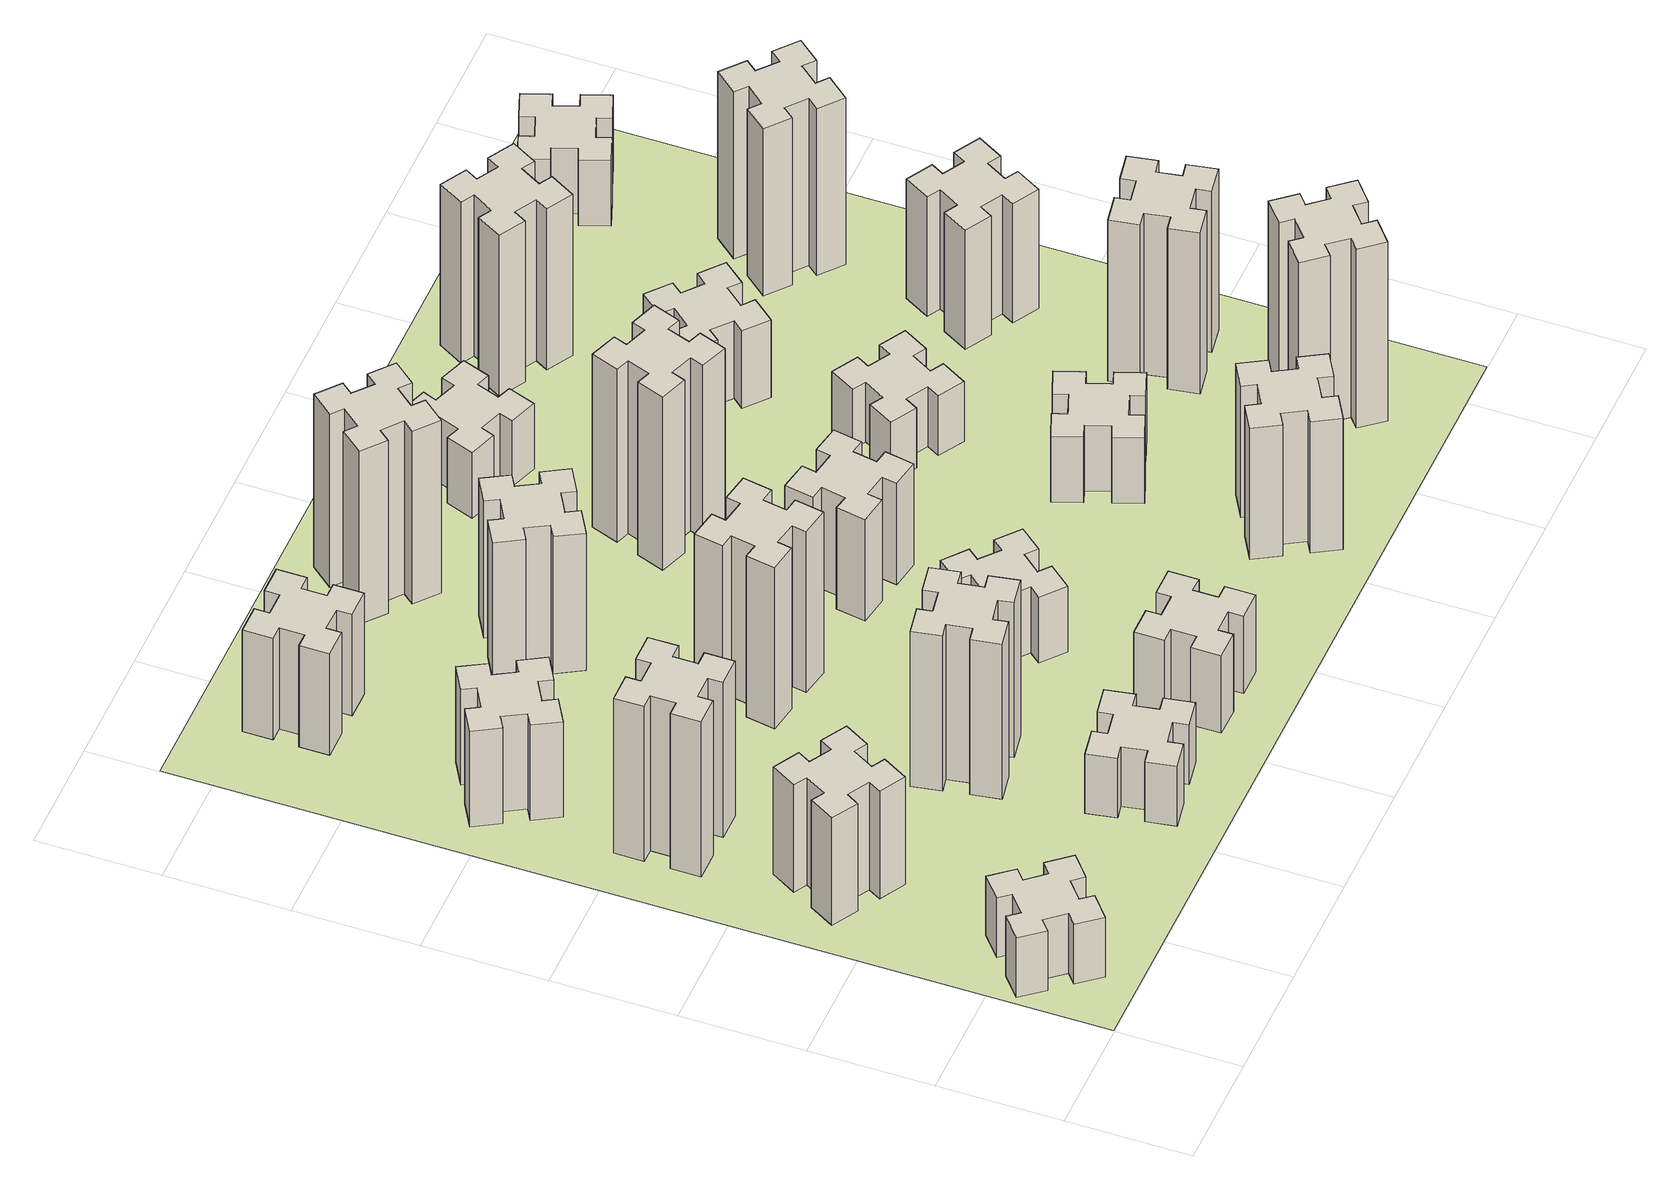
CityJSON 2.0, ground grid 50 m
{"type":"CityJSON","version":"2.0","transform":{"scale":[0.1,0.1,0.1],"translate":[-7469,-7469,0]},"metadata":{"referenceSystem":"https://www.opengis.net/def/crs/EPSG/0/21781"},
"CityObjects":{
"building1":{"type":"Building","attributes":{"class":"1000","function":"1000","usage":"1000","yearOfConstruction":2016,"roofType":"1000","measuredHeight":30,"storeysAboveGround":30,"storeysBelowGround":0},"geometry":[{"type":"Solid","lod":"1","boundaries":[[[[0,1,2,3,4,5,6,7,8,9,10,11,12,13,14,15,16,17,18,19]],[[17,16,20,21]],[[16,15,22,20]],[[15,14,23,22]],[[14,13,24,23]],[[13,12,25,24]],[[12,11,26,25]],[[11,10,27,26]],[[10,9,28,27]],[[9,8,29,28]],[[8,7,30,29]],[[7,6,31,30]],[[6,5,32,31]],[[5,4,33,32]],[[4,3,34,33]],[[3,2,35,34]],[[2,1,36,35]],[[1,0,37,36]],[[0,19,38,37]],[[19,18,39,38]],[[18,17,21,39]],[[24,25,26,27,28,29,30,31,32,33,34,35,36,37,38,39,21,20,22,23]]]]}]},
"building2":{"type":"Building","attributes":{"class":"1000","function":"1000","usage":"1000","yearOfConstruction":2016,"roofType":"1000","measuredHeight":54,"storeysAboveGround":30,"storeysBelowGround":0},"geometry":[{"type":"Solid","lod":"1","boundaries":[[[[40,41,42,43,44,45,46,47,48,49,50,51,52,53,54,55,56,57,58,59]],[[57,56,60,61]],[[56,55,62,60]],[[55,54,63,62]],[[54,53,64,63]],[[53,52,65,64]],[[52,51,66,65]],[[51,50,67,66]],[[50,49,68,67]],[[49,48,69,68]],[[48,47,70,69]],[[47,46,71,70]],[[46,45,72,71]],[[45,44,73,72]],[[44,43,74,73]],[[43,42,75,74]],[[42,41,76,75]],[[41,40,77,76]],[[40,59,78,77]],[[59,58,79,78]],[[58,57,61,79]],[[64,65,66,67,68,69,70,71,72,73,74,75,76,77,78,79,61,60,62,63]]]]}]},
"building3":{"type":"Building","attributes":{"class":"1000","function":"1000","usage":"1000","yearOfConstruction":2016,"roofType":"1000","measuredHeight":78,"storeysAboveGround":30,"storeysBelowGround":0},"geometry":[{"type":"Solid","lod":"1","boundaries":[[[[80,81,82,83,84,85,86,87,88,89,90,91,92,93,94,95,96,97,98,99]],[[97,96,100,101]],[[96,95,102,100]],[[95,94,103,102]],[[94,93,104,103]],[[93,92,105,104]],[[92,91,106,105]],[[91,90,107,106]],[[90,89,108,107]],[[89,88,109,108]],[[88,87,110,109]],[[87,86,111,110]],[[86,85,112,111]],[[85,84,113,112]],[[84,83,114,113]],[[83,82,115,114]],[[82,81,116,115]],[[81,80,117,116]],[[80,99,118,117]],[[99,98,119,118]],[[98,97,101,119]],[[104,105,106,107,108,109,110,111,112,113,114,115,116,117,118,119,101,100,102,103]]]]}]},
"building4":{"type":"Building","attributes":{"class":"1000","function":"1000","usage":"1000","yearOfConstruction":2016,"roofType":"1000","measuredHeight":48,"storeysAboveGround":30,"storeysBelowGround":0},"geometry":[{"type":"Solid","lod":"1","boundaries":[[[[120,121,122,123,124,125,126,127,128,129,130,131,132,133,134,135,136,137,138,139]],[[137,136,140,141]],[[136,135,142,140]],[[135,134,143,142]],[[134,133,144,143]],[[133,132,145,144]],[[132,131,146,145]],[[131,130,147,146]],[[130,129,148,147]],[[129,128,149,148]],[[128,127,150,149]],[[127,126,151,150]],[[126,125,152,151]],[[125,124,153,152]],[[124,123,154,153]],[[123,122,155,154]],[[122,121,156,155]],[[121,120,157,156]],[[120,139,158,157]],[[139,138,159,158]],[[138,137,141,159]],[[144,145,146,147,148,149,150,151,152,153,154,155,156,157,158,159,141,140,142,143]]]]}]},
"building5":{"type":"Building","attributes":{"class":"1000","function":"1000","usage":"1000","yearOfConstruction":2016,"roofType":"1000","measuredHeight":30,"storeysAboveGround":30,"storeysBelowGround":0},"geometry":[{"type":"Solid","lod":"1","boundaries":[[[[160,161,162,163,164,165,166,167,168,169,170,171,172,173,174,175,176,177,178,179]],[[177,176,180,181]],[[176,175,182,180]],[[175,174,183,182]],[[174,173,184,183]],[[173,172,185,184]],[[172,171,186,185]],[[171,170,187,186]],[[170,169,188,187]],[[169,168,189,188]],[[168,167,190,189]],[[167,166,191,190]],[[166,165,192,191]],[[165,164,193,192]],[[164,163,194,193]],[[163,162,195,194]],[[162,161,196,195]],[[161,160,197,196]],[[160,179,198,197]],[[179,178,199,198]],[[178,177,181,199]],[[184,185,186,187,188,189,190,191,192,193,194,195,196,197,198,199,181,180,182,183]]]]}]},
"building6":{"type":"Building","attributes":{"class":"1000","function":"1000","usage":"1000","yearOfConstruction":2016,"roofType":"1000","measuredHeight":78,"storeysAboveGround":30,"storeysBelowGround":0},"geometry":[{"type":"Solid","lod":"1","boundaries":[[[[200,201,202,203,204,205,206,207,208,209,210,211,212,213,214,215,216,217,218,219]],[[217,216,220,221]],[[216,215,222,220]],[[215,214,223,222]],[[214,213,224,223]],[[213,212,225,224]],[[212,211,226,225]],[[211,210,227,226]],[[210,209,228,227]],[[209,208,229,228]],[[208,207,230,229]],[[207,206,231,230]],[[206,205,232,231]],[[205,204,233,232]],[[204,203,234,233]],[[203,202,235,234]],[[202,201,236,235]],[[201,200,237,236]],[[200,219,238,237]],[[219,218,239,238]],[[218,217,221,239]],[[224,225,226,227,228,229,230,231,232,233,234,235,236,237,238,239,221,220,222,223]]]]}]},
"building7":{"type":"Building","attributes":{"class":"1000","function":"1000","usage":"1000","yearOfConstruction":2016,"roofType":"1000","measuredHeight":51,"storeysAboveGround":30,"storeysBelowGround":0},"geometry":[{"type":"Solid","lod":"1","boundaries":[[[[240,241,242,243,244,245,246,247,248,249,250,251,252,253,254,255,256,257,258,259]],[[257,256,260,261]],[[256,255,262,260]],[[255,254,263,262]],[[254,253,264,263]],[[253,252,265,264]],[[252,251,266,265]],[[251,250,267,266]],[[250,249,268,267]],[[249,248,269,268]],[[248,247,270,269]],[[247,246,271,270]],[[246,245,272,271]],[[245,244,273,272]],[[244,243,274,273]],[[243,242,275,274]],[[242,241,276,275]],[[241,240,277,276]],[[240,259,278,277]],[[259,258,279,278]],[[258,257,261,279]],[[264,265,266,267,268,269,270,271,272,273,274,275,276,277,278,279,261,260,262,263]]]]}]},
"building8":{"type":"Building","attributes":{"class":"1000","function":"1000","usage":"1000","yearOfConstruction":2016,"roofType":"1000","measuredHeight":81,"storeysAboveGround":30,"storeysBelowGround":0},"geometry":[{"type":"Solid","lod":"1","boundaries":[[[[280,281,282,283,284,285,286,287,288,289,290,291,292,293,294,295,296,297,298,299]],[[297,296,300,301]],[[296,295,302,300]],[[295,294,303,302]],[[294,293,304,303]],[[293,292,305,304]],[[292,291,306,305]],[[291,290,307,306]],[[290,289,308,307]],[[289,288,309,308]],[[288,287,310,309]],[[287,286,311,310]],[[286,285,312,311]],[[285,284,313,312]],[[284,283,314,313]],[[283,282,315,314]],[[282,281,316,315]],[[281,280,317,316]],[[280,299,318,317]],[[299,298,319,318]],[[298,297,301,319]],[[304,305,306,307,308,309,310,311,312,313,314,315,316,317,318,319,301,300,302,303]]]]}]},
"building9":{"type":"Building","attributes":{"class":"1000","function":"1000","usage":"1000","yearOfConstruction":2016,"roofType":"1000","measuredHeight":39,"storeysAboveGround":30,"storeysBelowGround":0},"geometry":[{"type":"Solid","lod":"1","boundaries":[[[[320,321,322,323,324,325,326,327,328,329,330,331,332,333,334,335,336,337,338,339]],[[337,336,340,341]],[[336,335,342,340]],[[335,334,343,342]],[[334,333,344,343]],[[333,332,345,344]],[[332,331,346,345]],[[331,330,347,346]],[[330,329,348,347]],[[329,328,349,348]],[[328,327,350,349]],[[327,326,351,350]],[[326,325,352,351]],[[325,324,353,352]],[[324,323,354,353]],[[323,322,355,354]],[[322,321,356,355]],[[321,320,357,356]],[[320,339,358,357]],[[339,338,359,358]],[[338,337,341,359]],[[344,345,346,347,348,349,350,351,352,353,354,355,356,357,358,359,341,340,342,343]]]]}]},
"building10":{"type":"Building","attributes":{"class":"1000","function":"1000","usage":"1000","yearOfConstruction":2016,"roofType":"1000","measuredHeight":69,"storeysAboveGround":30,"storeysBelowGround":0},"geometry":[{"type":"Solid","lod":"1","boundaries":[[[[360,361,362,363,364,365,366,367,368,369,370,371,372,373,374,375,376,377,378,379]],[[377,376,380,381]],[[376,375,382,380]],[[375,374,383,382]],[[374,373,384,383]],[[373,372,385,384]],[[372,371,386,385]],[[371,370,387,386]],[[370,369,388,387]],[[369,368,389,388]],[[368,367,390,389]],[[367,366,391,390]],[[366,365,392,391]],[[365,364,393,392]],[[364,363,394,393]],[[363,362,395,394]],[[362,361,396,395]],[[361,360,397,396]],[[360,379,398,397]],[[379,378,399,398]],[[378,377,381,399]],[[384,385,386,387,388,389,390,391,392,393,394,395,396,397,398,399,381,380,382,383]]]]}]},
"building11":{"type":"Building","attributes":{"class":"1000","function":"1000","usage":"1000","yearOfConstruction":2016,"roofType":"1000","measuredHeight":33,"storeysAboveGround":30,"storeysBelowGround":0},"geometry":[{"type":"Solid","lod":"1","boundaries":[[[[400,401,402,403,404,405,406,407,408,409,410,411,412,413,414,415,416,417,418,419]],[[417,416,420,421]],[[416,415,422,420]],[[415,414,423,422]],[[414,413,424,423]],[[413,412,425,424]],[[412,411,426,425]],[[411,410,427,426]],[[410,409,428,427]],[[409,408,429,428]],[[408,407,430,429]],[[407,406,431,430]],[[406,405,432,431]],[[405,404,433,432]],[[404,403,434,433]],[[403,402,435,434]],[[402,401,436,435]],[[401,400,437,436]],[[400,419,438,437]],[[419,418,439,438]],[[418,417,421,439]],[[424,425,426,427,428,429,430,431,432,433,434,435,436,437,438,439,421,420,422,423]]]]}]},
"building12":{"type":"Building","attributes":{"class":"1000","function":"1000","usage":"1000","yearOfConstruction":2016,"roofType":"1000","measuredHeight":87,"storeysAboveGround":30,"storeysBelowGround":0},"geometry":[{"type":"Solid","lod":"1","boundaries":[[[[440,441,442,443,444,445,446,447,448,449,450,451,452,453,454,455,456,457,458,459]],[[457,456,460,461]],[[456,455,462,460]],[[455,454,463,462]],[[454,453,464,463]],[[453,452,465,464]],[[452,451,466,465]],[[451,450,467,466]],[[450,449,468,467]],[[449,448,469,468]],[[448,447,470,469]],[[447,446,471,470]],[[446,445,472,471]],[[445,444,473,472]],[[444,443,474,473]],[[443,442,475,474]],[[442,441,476,475]],[[441,440,477,476]],[[440,459,478,477]],[[459,458,479,478]],[[458,457,461,479]],[[464,465,466,467,468,469,470,471,472,473,474,475,476,477,478,479,461,460,462,463]]]]}]},
"building13":{"type":"Building","attributes":{"class":"1000","function":"1000","usage":"1000","yearOfConstruction":2016,"roofType":"1000","measuredHeight":51,"storeysAboveGround":30,"storeysBelowGround":0},"geometry":[{"type":"Solid","lod":"1","boundaries":[[[[480,481,482,483,484,485,486,487,488,489,490,491,492,493,494,495,496,497,498,499]],[[497,496,500,501]],[[496,495,502,500]],[[495,494,503,502]],[[494,493,504,503]],[[493,492,505,504]],[[492,491,506,505]],[[491,490,507,506]],[[490,489,508,507]],[[489,488,509,508]],[[488,487,510,509]],[[487,486,511,510]],[[486,485,512,511]],[[485,484,513,512]],[[484,483,514,513]],[[483,482,515,514]],[[482,481,516,515]],[[481,480,517,516]],[[480,499,518,517]],[[499,498,519,518]],[[498,497,501,519]],[[504,505,506,507,508,509,510,511,512,513,514,515,516,517,518,519,501,500,502,503]]]]}]},
"building14":{"type":"Building","attributes":{"class":"1000","function":"1000","usage":"1000","yearOfConstruction":2016,"roofType":"1000","measuredHeight":87,"storeysAboveGround":30,"storeysBelowGround":0},"geometry":[{"type":"Solid","lod":"1","boundaries":[[[[520,521,522,523,524,525,526,527,528,529,530,531,532,533,534,535,536,537,538,539]],[[537,536,540,541]],[[536,535,542,540]],[[535,534,543,542]],[[534,533,544,543]],[[533,532,545,544]],[[532,531,546,545]],[[531,530,547,546]],[[530,529,548,547]],[[529,528,549,548]],[[528,527,550,549]],[[527,526,551,550]],[[526,525,552,551]],[[525,524,553,552]],[[524,523,554,553]],[[523,522,555,554]],[[522,521,556,555]],[[521,520,557,556]],[[520,539,558,557]],[[539,538,559,558]],[[538,537,541,559]],[[544,545,546,547,548,549,550,551,552,553,554,555,556,557,558,559,541,540,542,543]]]]}]},
"building15":{"type":"Building","attributes":{"class":"1000","function":"1000","usage":"1000","yearOfConstruction":2016,"roofType":"1000","measuredHeight":66,"storeysAboveGround":30,"storeysBelowGround":0},"geometry":[{"type":"Solid","lod":"1","boundaries":[[[[560,561,562,563,564,565,566,567,568,569,570,571,572,573,574,575,576,577,578,579]],[[577,576,580,581]],[[576,575,582,580]],[[575,574,583,582]],[[574,573,584,583]],[[573,572,585,584]],[[572,571,586,585]],[[571,570,587,586]],[[570,569,588,587]],[[569,568,589,588]],[[568,567,590,589]],[[567,566,591,590]],[[566,565,592,591]],[[565,564,593,592]],[[564,563,594,593]],[[563,562,595,594]],[[562,561,596,595]],[[561,560,597,596]],[[560,579,598,597]],[[579,578,599,598]],[[578,577,581,599]],[[584,585,586,587,588,589,590,591,592,593,594,595,596,597,598,599,581,580,582,583]]]]}]},
"building16":{"type":"Building","attributes":{"class":"1000","function":"1000","usage":"1000","yearOfConstruction":2016,"roofType":"1000","measuredHeight":33,"storeysAboveGround":30,"storeysBelowGround":0},"geometry":[{"type":"Solid","lod":"1","boundaries":[[[[600,601,602,603,604,605,606,607,608,609,610,611,612,613,614,615,616,617,618,619]],[[617,616,620,621]],[[616,615,622,620]],[[615,614,623,622]],[[614,613,624,623]],[[613,612,625,624]],[[612,611,626,625]],[[611,610,627,626]],[[610,609,628,627]],[[609,608,629,628]],[[608,607,630,629]],[[607,606,631,630]],[[606,605,632,631]],[[605,604,633,632]],[[604,603,634,633]],[[603,602,635,634]],[[602,601,636,635]],[[601,600,637,636]],[[600,619,638,637]],[[619,618,639,638]],[[618,617,621,639]],[[624,625,626,627,628,629,630,631,632,633,634,635,636,637,638,639,621,620,622,623]]]]}]},
"building17":{"type":"Building","attributes":{"class":"1000","function":"1000","usage":"1000","yearOfConstruction":2016,"roofType":"1000","measuredHeight":33,"storeysAboveGround":30,"storeysBelowGround":0},"geometry":[{"type":"Solid","lod":"1","boundaries":[[[[640,641,642,643,644,645,646,647,648,649,650,651,652,653,654,655,656,657,658,659]],[[657,656,660,661]],[[656,655,662,660]],[[655,654,663,662]],[[654,653,664,663]],[[653,652,665,664]],[[652,651,666,665]],[[651,650,667,666]],[[650,649,668,667]],[[649,648,669,668]],[[648,647,670,669]],[[647,646,671,670]],[[646,645,672,671]],[[645,644,673,672]],[[644,643,674,673]],[[643,642,675,674]],[[642,641,676,675]],[[641,640,677,676]],[[640,659,678,677]],[[659,658,679,678]],[[658,657,661,679]],[[664,665,666,667,668,669,670,671,672,673,674,675,676,677,678,679,661,660,662,663]]]]}]},
"building18":{"type":"Building","attributes":{"class":"1000","function":"1000","usage":"1000","yearOfConstruction":2016,"roofType":"1000","measuredHeight":30,"storeysAboveGround":30,"storeysBelowGround":0},"geometry":[{"type":"Solid","lod":"1","boundaries":[[[[680,681,682,683,684,685,686,687,688,689,690,691,692,693,694,695,696,697,698,699]],[[697,696,700,701]],[[696,695,702,700]],[[695,694,703,702]],[[694,693,704,703]],[[693,692,705,704]],[[692,691,706,705]],[[691,690,707,706]],[[690,689,708,707]],[[689,688,709,708]],[[688,687,710,709]],[[687,686,711,710]],[[686,685,712,711]],[[685,684,713,712]],[[684,683,714,713]],[[683,682,715,714]],[[682,681,716,715]],[[681,680,717,716]],[[680,699,718,717]],[[699,698,719,718]],[[698,697,701,719]],[[704,705,706,707,708,709,710,711,712,713,714,715,716,717,718,719,701,700,702,703]]]]}]},
"building19":{"type":"Building","attributes":{"class":"1000","function":"1000","usage":"1000","yearOfConstruction":2016,"roofType":"1000","measuredHeight":39,"storeysAboveGround":30,"storeysBelowGround":0},"geometry":[{"type":"Solid","lod":"1","boundaries":[[[[720,721,722,723,724,725,726,727,728,729,730,731,732,733,734,735,736,737,738,739]],[[737,736,740,741]],[[736,735,742,740]],[[735,734,743,742]],[[734,733,744,743]],[[733,732,745,744]],[[732,731,746,745]],[[731,730,747,746]],[[730,729,748,747]],[[729,728,749,748]],[[728,727,750,749]],[[727,726,751,750]],[[726,725,752,751]],[[725,724,753,752]],[[724,723,754,753]],[[723,722,755,754]],[[722,721,756,755]],[[721,720,757,756]],[[720,739,758,757]],[[739,738,759,758]],[[738,737,741,759]],[[744,745,746,747,748,749,750,751,752,753,754,755,756,757,758,759,741,740,742,743]]]]}]},
"building20":{"type":"Building","attributes":{"class":"1000","function":"1000","usage":"1000","yearOfConstruction":2016,"roofType":"1000","measuredHeight":90,"storeysAboveGround":30,"storeysBelowGround":0},"geometry":[{"type":"Solid","lod":"1","boundaries":[[[[760,761,762,763,764,765,766,767,768,769,770,771,772,773,774,775,776,777,778,779]],[[777,776,780,781]],[[776,775,782,780]],[[775,774,783,782]],[[774,773,784,783]],[[773,772,785,784]],[[772,771,786,785]],[[771,770,787,786]],[[770,769,788,787]],[[769,768,789,788]],[[768,767,790,789]],[[767,766,791,790]],[[766,765,792,791]],[[765,764,793,792]],[[764,763,794,793]],[[763,762,795,794]],[[762,761,796,795]],[[761,760,797,796]],[[760,779,798,797]],[[779,778,799,798]],[[778,777,781,799]],[[784,785,786,787,788,789,790,791,792,793,794,795,796,797,798,799,781,780,782,783]]]]}]},
"building21":{"type":"Building","attributes":{"class":"1000","function":"1000","usage":"1000","yearOfConstruction":2016,"roofType":"1000","measuredHeight":81,"storeysAboveGround":30,"storeysBelowGround":0},"geometry":[{"type":"Solid","lod":"1","boundaries":[[[[800,801,802,803,804,805,806,807,808,809,810,811,812,813,814,815,816,817,818,819]],[[817,816,820,821]],[[816,815,822,820]],[[815,814,823,822]],[[814,813,824,823]],[[813,812,825,824]],[[812,811,826,825]],[[811,810,827,826]],[[810,809,828,827]],[[809,808,829,828]],[[808,807,830,829]],[[807,806,831,830]],[[806,805,832,831]],[[805,804,833,832]],[[804,803,834,833]],[[803,802,835,834]],[[802,801,836,835]],[[801,800,837,836]],[[800,819,838,837]],[[819,818,839,838]],[[818,817,821,839]],[[824,825,826,827,828,829,830,831,832,833,834,835,836,837,838,839,821,820,822,823]]]]}]},
"building22":{"type":"Building","attributes":{"class":"1000","function":"1000","usage":"1000","yearOfConstruction":2016,"roofType":"1000","measuredHeight":81,"storeysAboveGround":30,"storeysBelowGround":0},"geometry":[{"type":"Solid","lod":"1","boundaries":[[[[840,841,842,843,844,845,846,847,848,849,850,851,852,853,854,855,856,857,858,859]],[[857,856,860,861]],[[856,855,862,860]],[[855,854,863,862]],[[854,853,864,863]],[[853,852,865,864]],[[852,851,866,865]],[[851,850,867,866]],[[850,849,868,867]],[[849,848,869,868]],[[848,847,870,869]],[[847,846,871,870]],[[846,845,872,871]],[[845,844,873,872]],[[844,843,874,873]],[[843,842,875,874]],[[842,841,876,875]],[[841,840,877,876]],[[840,859,878,877]],[[859,858,879,878]],[[858,857,861,879]],[[864,865,866,867,868,869,870,871,872,873,874,875,876,877,878,879,861,860,862,863]]]]}]},
"building23":{"type":"Building","attributes":{"class":"1000","function":"1000","usage":"1000","yearOfConstruction":2016,"roofType":"1000","measuredHeight":60,"storeysAboveGround":30,"storeysBelowGround":0},"geometry":[{"type":"Solid","lod":"1","boundaries":[[[[880,881,882,883,884,885,886,887,888,889,890,891,892,893,894,895,896,897,898,899]],[[897,896,900,901]],[[896,895,902,900]],[[895,894,903,902]],[[894,893,904,903]],[[893,892,905,904]],[[892,891,906,905]],[[891,890,907,906]],[[890,889,908,907]],[[889,888,909,908]],[[888,887,910,909]],[[887,886,911,910]],[[886,885,912,911]],[[885,884,913,912]],[[884,883,914,913]],[[883,882,915,914]],[[882,881,916,915]],[[881,880,917,916]],[[880,899,918,917]],[[899,898,919,918]],[[898,897,901,919]],[[904,905,906,907,908,909,910,911,912,913,914,915,916,917,918,919,901,900,902,903]]]]}]},
"building24":{"type":"Building","attributes":{"class":"1000","function":"1000","usage":"1000","yearOfConstruction":2016,"roofType":"1000","measuredHeight":84,"storeysAboveGround":30,"storeysBelowGround":0},"geometry":[{"type":"Solid","lod":"1","boundaries":[[[[920,921,922,923,924,925,926,927,928,929,930,931,932,933,934,935,936,937,938,939]],[[937,936,940,941]],[[936,935,942,940]],[[935,934,943,942]],[[934,933,944,943]],[[933,932,945,944]],[[932,931,946,945]],[[931,930,947,946]],[[930,929,948,947]],[[929,928,949,948]],[[928,927,950,949]],[[927,926,951,950]],[[926,925,952,951]],[[925,924,953,952]],[[924,923,954,953]],[[923,922,955,954]],[[922,921,956,955]],[[921,920,957,956]],[[920,939,958,957]],[[939,938,959,958]],[[938,937,941,959]],[[944,945,946,947,948,949,950,951,952,953,954,955,956,957,958,959,941,940,942,943]]]]}]},
"building25":{"type":"Building","attributes":{"class":"1000","function":"1000","usage":"1000","yearOfConstruction":2016,"roofType":"1000","measuredHeight":33,"storeysAboveGround":30,"storeysBelowGround":0},"geometry":[{"type":"Solid","lod":"1","boundaries":[[[[960,961,962,963,964,965,966,967,968,969,970,971,972,973,974,975,976,977,978,979]],[[977,976,980,981]],[[976,975,982,980]],[[975,974,983,982]],[[974,973,984,983]],[[973,972,985,984]],[[972,971,986,985]],[[971,970,987,986]],[[970,969,988,987]],[[969,968,989,988]],[[968,967,990,989]],[[967,966,991,990]],[[966,965,992,991]],[[965,964,993,992]],[[964,963,994,993]],[[963,962,995,994]],[[962,961,996,995]],[[961,960,997,996]],[[960,979,998,997]],[[979,978,999,998]],[[978,977,981,999]],[[984,985,986,987,988,989,990,991,992,993,994,995,996,997,998,999,981,980,982,983]]]]}]},
"landuse1":{"type":"LandUse","attributes":{"name":"plot1","function":"1010"},"geometry":[{"type":"MultiSurface","lod":"1","boundaries":[[[1000,1001,1002,1003]]]}]}
},
"vertices":[
[159,343,0],[223,266,0],[177,228,0],[254,136,0],[346,213,0],[308,259,0],[384,323,0],[423,277,0],[515,354,0],[438,446,0],[392,408,0],[327,484,0],[373,523,0],[296,615,0],[204,538,0],[243,492,0],[166,427,0],[128,473,0],[36,396,0],[113,304,0],[166,427,300],[128,473,300],[243,492,300],[204,538,300],[296,615,300],[373,523,300],[327,484,300],[392,408,300],[438,446,300],[515,354,300],[423,277,300],[384,323,300],[308,259,300],[346,213,300],[254,136,300],[177,228,300],[223,266,300],[159,343,300],[113,304,300],[36,396,300],
[446,1117,0],[496,1204,0],[548,1174,0],[608,1278,0],[504,1338,0],[474,1286,0],[387,1336,0],[417,1388,0],[313,1448,0],[253,1344,0],[305,1314,0],[255,1227,0],[203,1257,0],[143,1153,0],[247,1093,0],[277,1145,0],[364,1095,0],[334,1043,0],[438,983,0],[498,1087,0],[364,1095,540],[334,1043,540],[277,1145,540],[247,1093,540],[143,1153,540],[203,1257,540],[255,1227,540],[305,1314,540],[253,1344,540],[313,1448,540],[417,1388,540],[387,1336,540],[474,1286,540],[504,1338,540],[608,1278,540],[548,1174,540],[496,1204,540],[446,1117,540],[498,1087,540],[438,983,540],
[485,1805,0],[485,1905,0],[545,1905,0],[545,2025,0],[425,2025,0],[425,1965,0],[325,1965,0],[325,2025,0],[205,2025,0],[205,1905,0],[265,1905,0],[265,1805,0],[205,1805,0],[205,1685,0],[325,1685,0],[325,1745,0],[425,1745,0],[425,1685,0],[545,1685,0],[545,1805,0],[425,1745,780],[425,1685,780],[325,1745,780],[325,1685,780],[205,1685,780],[205,1805,780],[265,1805,780],[265,1905,780],[205,1905,780],[205,2025,780],[325,2025,780],[325,1965,780],[425,1965,780],[425,2025,780],[545,2025,780],[545,1905,780],[485,1905,780],[485,1805,780],[545,1805,780],[545,1685,780],
[496,2507,0],[446,2594,0],[498,2624,0],[438,2728,0],[334,2668,0],[364,2616,0],[277,2566,0],[247,2618,0],[143,2558,0],[203,2454,0],[255,2484,0],[305,2397,0],[253,2367,0],[313,2263,0],[417,2323,0],[387,2375,0],[474,2425,0],[504,2373,0],[608,2433,0],[548,2537,0],[474,2425,480],[504,2373,480],[387,2375,480],[417,2323,480],[313,2263,480],[253,2367,480],[305,2397,480],[255,2484,480],[203,2454,480],[143,2558,480],[247,2618,480],[277,2566,480],[364,2616,480],[334,2668,480],[438,2728,480],[498,2624,480],[446,2594,480],[496,2507,480],[548,2537,480],[608,2433,480],
[1098,405,0],[1116,307,0],[1057,297,0],[1077,178,0],[1196,199,0],[1185,258,0],[1284,276,0],[1294,217,0],[1412,237,0],[1391,356,0],[1332,345,0],[1315,444,0],[1374,454,0],[1353,572,0],[1235,551,0],[1245,492,0],[1147,475,0],[1137,534,0],[1018,513,0],[1039,395,0],[1147,475,300],[1137,534,300],[1245,492,300],[1235,551,300],[1353,572,300],[1374,454,300],[1315,444,300],[1332,345,300],[1391,356,300],[1412,237,300],[1294,217,300],[1284,276,300],[1185,258,300],[1196,199,300],[1077,178,300],[1057,297,300],[1116,307,300],[1098,405,300],[1039,395,300],[1018,513,300],
[1232,985,0],[1215,1084,0],[1274,1094,0],[1253,1212,0],[1135,1191,0],[1145,1132,0],[1047,1115,0],[1037,1174,0],[918,1153,0],[939,1035,0],[998,1045,0],[1016,947,0],[957,937,0],[977,818,0],[1096,839,0],[1085,898,0],[1184,916,0],[1194,857,0],[1312,877,0],[1291,996,0],[1184,916,780],[1194,857,780],[1085,898,780],[1096,839,780],[977,818,780],[957,937,780],[1016,947,780],[998,1045,780],[939,1035,780],[918,1153,780],[1037,1174,780],[1047,1115,780],[1145,1132,780],[1135,1191,780],[1253,1212,780],[1274,1094,780],[1215,1084,780],[1232,985,780],[1291,996,780],[1312,877,780],
[425,3225,0],[525,3225,0],[525,3165,0],[645,3165,0],[645,3285,0],[585,3285,0],[585,3385,0],[645,3385,0],[645,3505,0],[525,3505,0],[525,3445,0],[425,3445,0],[425,3505,0],[305,3505,0],[305,3385,0],[365,3385,0],[365,3285,0],[305,3285,0],[305,3165,0],[425,3165,0],[365,3285,510],[305,3285,510],[365,3385,510],[305,3385,510],[305,3505,510],[425,3505,510],[425,3445,510],[525,3445,510],[525,3505,510],[645,3505,510],[645,3385,510],[585,3385,510],[585,3285,510],[645,3285,510],[645,3165,510],[525,3165,510],[525,3225,510],[425,3225,510],[425,3165,510],[305,3165,510],
[1147,1756,0],[1245,1738,0],[1235,1679,0],[1353,1658,0],[1374,1777,0],[1315,1787,0],[1332,1885,0],[1391,1875,0],[1412,1993,0],[1294,2014,0],[1284,1955,0],[1185,1972,0],[1196,2031,0],[1077,2052,0],[1057,1934,0],[1116,1924,0],[1098,1825,0],[1039,1836,0],[1018,1717,0],[1137,1697,0],[1098,1825,810],[1039,1836,810],[1116,1924,810],[1057,1934,810],[1077,2052,810],[1196,2031,810],[1185,1972,810],[1284,1955,810],[1294,2014,810],[1412,1993,810],[1391,1875,810],[1332,1885,810],[1315,1787,810],[1374,1777,810],[1353,1658,810],[1235,1679,810],[1245,1738,810],[1147,1756,810],[1137,1697,810],[1018,1717,810],
[1645,425,0],[1645,325,0],[1585,325,0],[1585,205,0],[1705,205,0],[1705,265,0],[1805,265,0],[1805,205,0],[1925,205,0],[1925,325,0],[1865,325,0],[1865,425,0],[1925,425,0],[1925,545,0],[1805,545,0],[1805,485,0],[1705,485,0],[1705,545,0],[1585,545,0],[1585,425,0],[1705,485,390],[1705,545,390],[1805,485,390],[1805,545,390],[1925,545,390],[1925,425,390],[1865,425,390],[1865,325,390],[1925,325,390],[1925,205,390],[1805,205,390],[1805,265,390],[1705,265,390],[1705,205,390],[1585,205,390],[1585,325,390],[1645,325,390],[1645,425,390],[1585,425,390],[1585,545,390],
[995,2684,0],[1045,2597,0],[993,2567,0],[1053,2463,0],[1157,2523,0],[1127,2575,0],[1214,2625,0],[1244,2573,0],[1348,2633,0],[1288,2737,0],[1236,2707,0],[1186,2794,0],[1238,2824,0],[1178,2928,0],[1074,2868,0],[1104,2816,0],[1017,2766,0],[987,2818,0],[883,2758,0],[943,2654,0],[1017,2766,690],[987,2818,690],[1104,2816,690],[1074,2868,690],[1178,2928,690],[1238,2824,690],[1186,2794,690],[1236,2707,690],[1288,2737,690],[1348,2633,690],[1244,2573,690],[1214,2625,690],[1127,2575,690],[1157,2523,690],[1053,2463,690],[993,2567,690],[1045,2597,690],[995,2684,690],[943,2654,690],[883,2758,690],
[1807,1006,0],[1872,1083,0],[1918,1044,0],[1995,1136,0],[1903,1213,0],[1864,1167,0],[1788,1232,0],[1826,1278,0],[1734,1355,0],[1657,1263,0],[1703,1224,0],[1639,1148,0],[1593,1186,0],[1516,1094,0],[1608,1017,0],[1646,1063,0],[1723,999,0],[1684,953,0],[1776,876,0],[1853,968,0],[1723,999,330],[1684,953,330],[1646,1063,330],[1608,1017,330],[1516,1094,330],[1593,1186,330],[1639,1148,330],[1703,1224,330],[1657,1263,330],[1734,1355,330],[1826,1278,330],[1788,1232,330],[1864,1167,330],[1903,1213,330],[1995,1136,330],[1918,1044,330],[1872,1083,330],[1807,1006,330],[1853,968,330],[1776,876,330],
[1163,3444,0],[1099,3368,0],[1053,3406,0],[976,3314,0],[1068,3237,0],[1106,3283,0],[1183,3219,0],[1144,3173,0],[1236,3096,0],[1313,3188,0],[1267,3226,0],[1332,3303,0],[1378,3264,0],[1455,3356,0],[1363,3433,0],[1324,3387,0],[1248,3452,0],[1286,3498,0],[1194,3575,0],[1117,3483,0],[1248,3452,870],[1286,3498,870],[1324,3387,870],[1363,3433,870],[1455,3356,870],[1378,3264,870],[1332,3303,870],[1267,3226,870],[1313,3188,870],[1236,3096,870],[1144,3173,870],[1183,3219,870],[1106,3283,870],[1068,3237,870],[976,3314,870],[1053,3406,870],[1099,3368,870],[1163,3444,870],[1117,3483,870],[1194,3575,870],
[1787,1656,0],[1885,1638,0],[1875,1579,0],[1993,1558,0],[2014,1677,0],[1955,1687,0],[1972,1785,0],[2031,1775,0],[2052,1893,0],[1934,1914,0],[1924,1855,0],[1825,1872,0],[1836,1931,0],[1717,1952,0],[1697,1834,0],[1756,1824,0],[1738,1725,0],[1679,1736,0],[1658,1617,0],[1777,1597,0],[1738,1725,510],[1679,1736,510],[1756,1824,510],[1697,1834,510],[1717,1952,510],[1836,1931,510],[1825,1872,510],[1924,1855,510],[1934,1914,510],[2052,1893,510],[2031,1775,510],[1972,1785,510],[1955,1687,510],[2014,1677,510],[1993,1558,510],[1875,1579,510],[1885,1638,510],[1787,1656,510],[1777,1597,510],[1658,1617,510],
[1940,2582,0],[1846,2616,0],[1867,2672,0],[1754,2713,0],[1713,2600,0],[1769,2580,0],[1735,2486,0],[1679,2507,0],[1637,2394,0],[1750,2353,0],[1771,2409,0],[1865,2375,0],[1844,2319,0],[1957,2277,0],[1998,2390,0],[1942,2411,0],[1976,2505,0],[2032,2484,0],[2073,2597,0],[1960,2638,0],[1976,2505,870],[2032,2484,870],[1942,2411,870],[1998,2390,870],[1957,2277,870],[1844,2319,870],[1865,2375,870],[1771,2409,870],[1750,2353,870],[1637,2394,870],[1679,2507,870],[1735,2486,870],[1769,2580,870],[1713,2600,870],[1754,2713,870],[1867,2672,870],[1846,2616,870],[1940,2582,870],[1960,2638,870],[2073,2597,870],
[2707,255,0],[2794,305,0],[2824,253,0],[2928,313,0],[2868,417,0],[2816,387,0],[2766,474,0],[2818,504,0],[2758,608,0],[2654,548,0],[2684,496,0],[2597,446,0],[2567,498,0],[2463,438,0],[2523,334,0],[2575,364,0],[2625,277,0],[2573,247,0],[2633,143,0],[2737,203,0],[2625,277,660],[2573,247,660],[2575,364,660],[2523,334,660],[2463,438,660],[2567,498,660],[2597,446,660],[2684,496,660],[2654,548,660],[2758,608,660],[2818,504,660],[2766,474,660],[2816,387,660],[2868,417,660],[2928,313,660],[2824,253,660],[2794,305,660],[2707,255,660],[2737,203,660],[2633,143,660],
[1771,3149,0],[1865,3115,0],[1844,3059,0],[1957,3017,0],[1998,3130,0],[1942,3151,0],[1976,3245,0],[2032,3224,0],[2073,3337,0],[1960,3378,0],[1940,3322,0],[1846,3356,0],[1867,3412,0],[1754,3453,0],[1713,3340,0],[1769,3320,0],[1735,3226,0],[1679,3247,0],[1637,3134,0],[1750,3093,0],[1735,3226,330],[1679,3247,330],[1769,3320,330],[1713,3340,330],[1754,3453,330],[1867,3412,330],[1846,3356,330],[1940,3322,330],[1960,3378,330],[2073,3337,330],[2032,3224,330],[1976,3245,330],[1942,3151,330],[1998,3130,330],[1957,3017,330],[1844,3059,330],[1865,3115,330],[1771,3149,330],[1750,3093,330],[1637,3134,330],
[2575,1125,0],[2609,1031,0],[2553,1010,0],[2594,897,0],[2707,939,0],[2686,995,0],[2780,1029,0],[2800,973,0],[2913,1014,0],[2872,1127,0],[2816,1106,0],[2782,1200,0],[2838,1220,0],[2797,1333,0],[2684,1292,0],[2705,1236,0],[2611,1202,0],[2590,1258,0],[2477,1217,0],[2519,1104,0],[2611,1202,330],[2590,1258,330],[2705,1236,330],[2684,1292,330],[2797,1333,330],[2838,1220,330],[2782,1200,330],[2816,1106,330],[2872,1127,330],[2913,1014,330],[2800,973,330],[2780,1029,330],[2686,995,330],[2707,939,330],[2594,897,330],[2553,1010,330],[2609,1031,330],[2575,1125,330],[2519,1104,330],[2477,1217,330],
[2525,1954,0],[2475,1867,0],[2423,1897,0],[2363,1793,0],[2467,1733,0],[2497,1785,0],[2584,1735,0],[2554,1683,0],[2658,1623,0],[2718,1727,0],[2666,1757,0],[2716,1844,0],[2768,1814,0],[2828,1918,0],[2724,1978,0],[2694,1926,0],[2607,1976,0],[2637,2028,0],[2533,2088,0],[2473,1984,0],[2607,1976,300],[2637,2028,300],[2694,1926,300],[2724,1978,300],[2828,1918,300],[2768,1814,300],[2716,1844,300],[2666,1757,300],[2718,1727,300],[2658,1623,300],[2554,1683,300],[2584,1735,300],[2497,1785,300],[2467,1733,300],[2363,1793,300],[2423,1897,300],[2475,1867,300],[2525,1954,300],[2473,1984,300],[2533,2088,300],
[2543,2704,0],[2479,2628,0],[2433,2666,0],[2356,2574,0],[2448,2497,0],[2486,2543,0],[2563,2479,0],[2524,2433,0],[2616,2356,0],[2693,2448,0],[2647,2486,0],[2712,2563,0],[2758,2524,0],[2835,2616,0],[2743,2693,0],[2704,2647,0],[2628,2712,0],[2666,2758,0],[2574,2835,0],[2497,2743,0],[2628,2712,390],[2666,2758,390],[2704,2647,390],[2743,2693,390],[2835,2616,390],[2758,2524,390],[2712,2563,390],[2647,2486,390],[2693,2448,390],[2616,2356,390],[2524,2433,390],[2563,2479,390],[2486,2543,390],[2448,2497,390],[2356,2574,390],[2433,2666,390],[2479,2628,390],[2543,2704,390],[2497,2743,390],[2574,2835,390],
[3452,508,0],[3387,584,0],[3433,623,0],[3356,715,0],[3264,638,0],[3303,592,0],[3226,527,0],[3188,573,0],[3096,496,0],[3173,404,0],[3219,443,0],[3283,366,0],[3237,328,0],[3314,236,0],[3406,313,0],[3368,359,0],[3444,423,0],[3483,377,0],[3575,454,0],[3498,546,0],[3444,423,900],[3483,377,900],[3368,359,900],[3406,313,900],[3314,236,900],[3237,328,900],[3283,366,900],[3219,443,900],[3173,404,900],[3096,496,900],[3188,573,900],[3226,527,900],[3303,592,900],[3264,638,900],[3356,715,900],[3433,623,900],[3387,584,900],[3452,508,900],[3498,546,900],[3575,454,900],
[2397,3265,0],[2484,3215,0],[2454,3163,0],[2558,3103,0],[2618,3207,0],[2566,3237,0],[2616,3324,0],[2668,3294,0],[2728,3398,0],[2624,3458,0],[2594,3406,0],[2507,3456,0],[2537,3508,0],[2433,3568,0],[2373,3464,0],[2425,3434,0],[2375,3347,0],[2323,3377,0],[2263,3273,0],[2367,3213,0],[2375,3347,810],[2323,3377,810],[2425,3434,810],[2373,3464,810],[2433,3568,810],[2537,3508,810],[2507,3456,810],[2594,3406,810],[2624,3458,810],[2728,3398,810],[2668,3294,810],[2616,3324,810],[2566,3237,810],[2618,3207,810],[2558,3103,810],[2454,3163,810],[2484,3215,810],[2397,3265,810],[2367,3213,810],[2263,3273,810],
[3305,998,0],[3404,1016,0],[3414,957,0],[3532,977,0],[3511,1096,0],[3452,1085,0],[3435,1184,0],[3494,1194,0],[3473,1312,0],[3355,1291,0],[3365,1232,0],[3267,1215,0],[3257,1274,0],[3138,1253,0],[3159,1135,0],[3218,1145,0],[3236,1047,0],[3177,1037,0],[3197,918,0],[3316,939,0],[3236,1047,810],[3177,1037,810],[3218,1145,810],[3159,1135,810],[3138,1253,810],[3257,1274,810],[3267,1215,810],[3365,1232,810],[3355,1291,810],[3473,1312,810],[3494,1194,810],[3435,1184,810],[3452,1085,810],[3511,1096,810],[3532,977,810],[3414,957,810],[3404,1016,810],[3305,998,810],[3316,939,810],[3197,918,810],
[3434,1926,0],[3347,1976,0],[3377,2028,0],[3273,2088,0],[3213,1984,0],[3265,1954,0],[3215,1867,0],[3163,1897,0],[3103,1793,0],[3207,1733,0],[3237,1785,0],[3324,1735,0],[3294,1683,0],[3398,1623,0],[3458,1727,0],[3406,1757,0],[3456,1844,0],[3508,1814,0],[3568,1918,0],[3464,1978,0],[3456,1844,600],[3508,1814,600],[3406,1757,600],[3458,1727,600],[3398,1623,600],[3294,1683,600],[3324,1735,600],[3237,1785,600],[3207,1733,600],[3103,1793,600],[3163,1897,600],[3215,1867,600],[3265,1954,600],[3213,1984,600],[3273,2088,600],[3377,2028,600],[3347,1976,600],[3434,1926,600],[3464,1978,600],[3568,1918,600],
[3444,2647,0],[3368,2712,0],[3406,2758,0],[3314,2835,0],[3237,2743,0],[3283,2704,0],[3219,2628,0],[3173,2666,0],[3096,2574,0],[3188,2497,0],[3226,2543,0],[3303,2479,0],[3264,2433,0],[3356,2356,0],[3433,2448,0],[3387,2486,0],[3452,2563,0],[3498,2524,0],[3575,2616,0],[3483,2693,0],[3452,2563,840],[3498,2524,840],[3387,2486,840],[3433,2448,840],[3356,2356,840],[3264,2433,840],[3303,2479,840],[3226,2543,840],[3188,2497,840],[3096,2574,840],[3173,2666,840],[3219,2628,840],[3283,2704,840],[3237,2743,840],[3314,2835,840],[3406,2758,840],[3368,2712,840],[3444,2647,840],[3483,2693,840],[3575,2616,840],
[3345,3556,0],[3251,3522,0],[3230,3578,0],[3117,3537,0],[3159,3424,0],[3215,3445,0],[3249,3351,0],[3193,3330,0],[3234,3217,0],[3347,3259,0],[3326,3315,0],[3420,3349,0],[3440,3293,0],[3553,3334,0],[3512,3447,0],[3456,3426,0],[3422,3520,0],[3478,3540,0],[3437,3653,0],[3324,3612,0],[3422,3520,330],[3478,3540,330],[3456,3426,330],[3512,3447,330],[3553,3334,330],[3440,3293,330],[3420,3349,330],[3326,3315,330],[3347,3259,330],[3234,3217,330],[3193,3330,330],[3249,3351,330],[3215,3445,330],[3159,3424,330],[3117,3537,330],[3230,3578,330],[3251,3522,330],[3345,3556,330],[3324,3612,330],[3437,3653,330],
[5,3705,0],[3705,3705,0],[3705,5,0],[5,5,0]
]}
